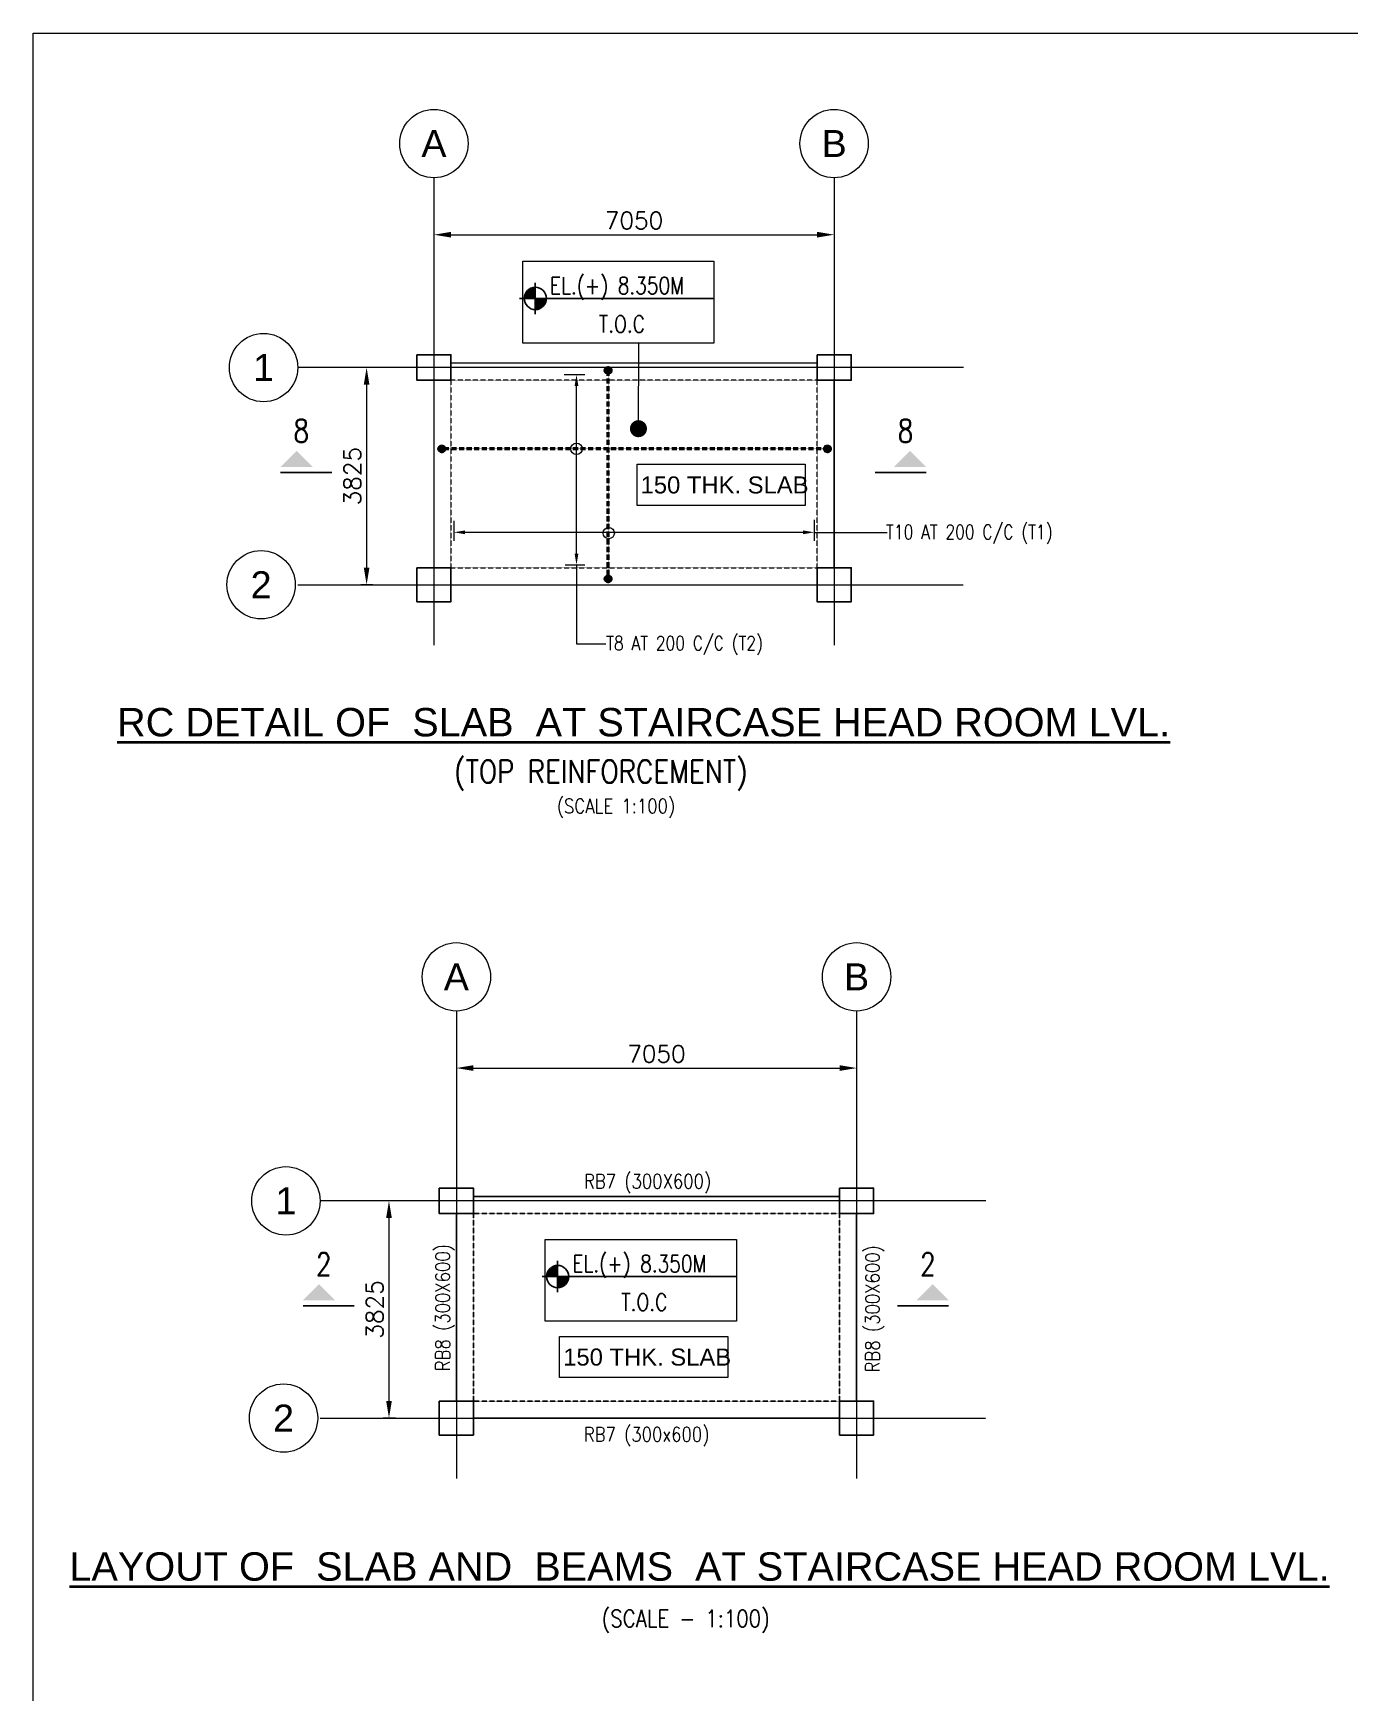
# Model space of a CAD drawing. Header units: millimetres. Extents: x 187381 to 885080, y 3378 to 168095.
# Drawn here: x 187381 to 210575, y 70701 to 99927 of the extents above; entities that cross this region are included whole.
import ezdxf
from ezdxf.enums import TextEntityAlignment as Align

# ---------------------------------------------------------------- set-up
doc = ezdxf.new("R2010")
doc.units = ezdxf.units.MM
doc.header["$LTSCALE"] = 15
doc.linetypes.add('CENTER2', pattern=[1.125, 0.75, -0.125, 0.125, -0.125])
doc.linetypes.add('HIDDEN', pattern=[0.375, 0.25, -0.125])
for name, color, linetype, lineweight in [('A-RM-TEXT', 4, 'Continuous', 0), ('S-ANNO-DIMS', 8, 'Continuous', 9), ('S-ANNO-TEXT-T300', 3, 'Continuous', 30), ('S-ANNO-TEXT-T400', 4, 'Continuous', 40), ('S-GRID-LINE', 1, 'CENTER2', 18), ('S-HID2', 8, 'HIDDEN', 20), ('S-PLAN-CON2', 1, 'Continuous', 20), ('S-REIN-BOTT', 4, 'Continuous', 50), ('S-REIN-TOPS', 4, 'HIDDEN', 50), ('S_DIM', 1, 'Continuous', 20), ('S_GRID CIRCLE', 1, 'Continuous', 20), ('S_GRID TEXT', 3, 'Continuous', 30), ('S_SOLID HATCH', 253, 'Continuous', 15)]:
    doc.layers.add(name, color=color, linetype=linetype, lineweight=lineweight)
for name, color, linetype in [('S-ANNO-SYMB', 3, 'Continuous'), ('S-ANNO-TEXT-T250', 3, 'Continuous'), ('S-BEAM', 4, 'Continuous'), ('S-CON2', 1, 'Continuous'), ('S-CON4', 4, 'Continuous'), ('S-HID3', 3, 'HIDDEN'), ('STSY', 2, 'Continuous')]:
    doc.layers.add(name, color=color, linetype=linetype)
doc.styles.add('ARIAL', font='arial.ttf')
doc.styles.add('Romans', font='romans.shx')
doc.styles.add('SC100-ST-300', font='sanss___.ttf', dxfattribs={"height": 275})
doc.styles.add('ST1', font='romans.shx', dxfattribs={"width": 0.8})
doc.dimstyles.new('MRF_100', dxfattribs={"dimscale": 100, "dimtxt": 3, "dimasz": 3, "dimexe": 1, "dimexo": 1, "dimgap": 1, "dimtad": 1, "dimdec": 0, "dimzin": 1, "dimdsep": 46, "dimtxsty": 'Romans', "dimcen": -3, "dimdle": 1, "dimclrd": 256, "dimclre": 256, "dimclrt": 3, "dimadec": 0, "dimazin": 0, "dimtfac": 1, "dimtdec": 0, "dimtofl": 0, "dimtmove": 0, "dimatfit": 3, "dimfxl": 1, "dimtvp": 2, "dimtolj": 1, "dimtzin": 0, "dimlwd": -1, "dimlwe": -1, "dimarcsym": 0})
doc.dimstyles.new('S-DIMS-100', dxfattribs={"dimscale": 100, "dimtxt": 2.5, "dimasz": 2, "dimexe": 1.5, "dimexo": 1.5, "dimgap": 1, "dimtad": 1, "dimdec": 0, "dimzin": 1, "dimdsep": 46, "dimtxsty": 'Romans', "dimblk": 'OBLIQUE', "dimcen": 2, "dimdle": 1, "dimclrd": 1, "dimclre": 1, "dimclrt": 3, "dimadec": 0, "dimazin": 0, "dimtfac": 1, "dimtdec": 0, "dimtix": 1, "dimtmove": 2, "dimatfit": 3, "dimfxl": 1, "dimtvp": 2, "dimtolj": 1, "dimtzin": 0, "dimarcsym": 0})

# ---------------------------------------------------------------- blocks, each defined once
blk = doc.blocks.new('S_GRID BUBBLE')
at = {"layer": 'S_GRID CIRCLE'}
blk.add_circle((0, 0), 0.237, dxfattribs=at)
at = {"layer": 'S_GRID TEXT', "style": 'ARIAL', "flags": 8}
blk.add_attdef('00', text='', height=0.188, dxfattribs=at).set_placement((0, 0), align=Align.MIDDLE_CENTER)
blk = doc.blocks.new('*D271')
at = {"layer": 'S_DIM', "transparency": 16777216}
for p, q in [((193761, 79365), (193549, 79365)), ((193649, 79065), (193649, 75840)), ((193761, 75540), (193549, 75540))]:
    blk.add_line(p, q, dxfattribs=at)
for points in [[(193599, 79065), (193699, 79065), (193649, 79365)], [(193599, 75840), (193699, 75840), (193649, 75540)]]:
    blk.add_solid(points, dxfattribs=at)
at = {"layer": 'S_DIM', "color": 3, "transparency": 16777216, "insert": (193399, 77452), "char_height": 300, "width": 302.8, "attachment_point": 5, "rotation": 90, "style": 'Romans'}
blk.add_mtext('\\A1;3825', dxfattribs=at)
blk = doc.blocks.new('*D272')
at = {"layer": 'S_DIM', "transparency": 16777216}
for p, q in [((194836, 81815), (194836, 81603)), ((195136, 81703), (201586, 81703)), ((201886, 81815), (201886, 81603))]:
    blk.add_line(p, q, dxfattribs=at)
for points in [[(195136, 81753), (195136, 81653), (194836, 81703)], [(201586, 81753), (201586, 81653), (201886, 81703)]]:
    blk.add_solid(points, dxfattribs=at)
at = {"layer": 'S_DIM', "color": 3, "transparency": 16777216, "insert": (198361, 81953), "char_height": 300, "width": 302.8, "attachment_point": 5, "style": 'Romans'}
blk.add_mtext('\\A1;7050', dxfattribs=at)
blk = doc.blocks.new('S$SOPT')
at = {"layer": 'STSY'}
for p, q in [((-0.09, 4.91), (-0.09, 6.91)), ((-0.09, -5.09), (-0.09, 4.91)), ((4.91, -0.09), (-0.09, 4.91)), ((-0.09, -0.09), (-0.09, 4.91)), ((4.48, -0.09), (-0.09, 4.48)), ((4.06, -0.09), (-0.09, 4.06)), ((3.63, -0.09), (-0.09, 3.63)), ((3.21, -0.09), (-0.09, 3.21)), ((2.79, -0.09), (-0.09, 2.79)), ((2.36, -0.09), (-0.09, 2.36)), ((1.94, -0.09), (-0.09, 1.94)), ((1.51, -0.09), (-0.09, 1.51)), ((1.09, -0.09), (-0.09, 1.09)), ((0.66, -0.09), (-0.09, 0.66)), ((0.24, -0.09), (-0.09, 0.24)), ((4.88, 0.36), (0.36, 4.88)), ((4.8, 0.86), (0.86, 4.8)), ((4.64, 1.45), (1.45, 4.64)), ((4.32, 2.19), (2.19, 4.32)), ((-5.09, -0.09), (-7.09, -0.09)), ((-5.09, -0.09), (-0.09, -5.09)), ((-5.09, -0.09), (4.91, -0.09)), ((-5.06, -0.55), (-0.55, -5.06)), ((-4.98, -1.05), (-1.05, -4.98)), ((-4.82, -1.63), (-1.63, -4.82)), ((-4.67, -0.09), (-0.09, -4.67)), ((-4.5, -2.38), (-2.38, -4.5)), ((-4.24, -0.09), (-0.09, -4.24)), ((-3.82, -0.09), (-0.09, -3.82)), ((-3.4, -0.09), (-0.09, -3.4)), ((-2.97, -0.09), (-0.09, -2.97)), ((-2.55, -0.09), (-0.09, -2.55)), ((-2.12, -0.09), (-0.09, -2.12)), ((-1.7, -0.09), (-0.09, -1.7)), ((-1.27, -0.09), (-0.09, -1.27)), ((-0.85, -0.09), (-0.09, -0.85)), ((-0.43, -0.09), (-0.09, -0.43)), ((-0.09, -0.09), (4.91, -0.09)), ((-0.09, -5.09), (-0.09, -7.09)), ((4.91, -0.09), (6.91, -0.09))]:
    blk.add_line(p, q, dxfattribs=at)
for centre, start, end in [((0, -0.19), 91.04766, 178.95234), ((-0.19, -0.19), 1.04766, 88.95234), ((0, 0), 181.04766, 268.95234), ((-0.19, 0), 271.04766, 358.95234)]:
    blk.add_arc(centre, 5.09, start, end, dxfattribs=at)
blk = doc.blocks.new('*D362')
at = {"layer": 'S_DIM', "transparency": 16777216}
for p, q in [((193367, 94039), (193155, 94039)), ((193255, 93739), (193255, 90514)), ((193367, 90214), (193155, 90214))]:
    blk.add_line(p, q, dxfattribs=at)
for points in [[(193205, 93739), (193305, 93739), (193255, 94039)], [(193205, 90514), (193305, 90514), (193255, 90214)]]:
    blk.add_solid(points, dxfattribs=at)
at = {"layer": 'S_DIM', "color": 3, "transparency": 16777216, "insert": (193005, 92126), "char_height": 300, "width": 302.8, "attachment_point": 5, "rotation": 90, "style": 'Romans'}
blk.add_mtext('\\A1;3825', dxfattribs=at)
blk = doc.blocks.new('*D363')
at = {"layer": 'S_DIM', "transparency": 16777216}
for p, q in [((194441, 96490), (194441, 96278)), ((201491, 96490), (201491, 96278)), ((194741, 96378), (201191, 96378))]:
    blk.add_line(p, q, dxfattribs=at)
for points in [[(194741, 96428), (194741, 96328), (194441, 96378)], [(201191, 96428), (201191, 96328), (201491, 96378)]]:
    blk.add_solid(points, dxfattribs=at)
at = {"layer": 'S_DIM', "color": 3, "transparency": 16777216, "insert": (197966, 96628), "char_height": 300, "width": 302.8, "attachment_point": 5, "style": 'Romans'}
blk.add_mtext('\\A1;7050', dxfattribs=at)
blk = doc.blocks.new('*D359')
at = {"layer": 'S-ANNO-DIMS', "color": 1, "lineweight": -2, "transparency": 16777216}
for p, q in [((-4379, 218), (-4379, -132)), ((-1029, 236), (-1029, -132))]:
    blk.add_line(p, q, dxfattribs=at)
at = {"layer": 'S-ANNO-DIMS', "lineweight": -2, "transparency": 16777216}
blk.add_line((-4179, 18), (-1229, 18), dxfattribs=at)
at = {"layer": 'S-ANNO-DIMS', "transparency": 16777216}
for points in [[(-4179, 51), (-4179, -16), (-4379, 18)], [(-1229, 51), (-1229, -16), (-1029, 18)]]:
    blk.add_solid(points, dxfattribs=at)
blk = doc.blocks.new('*U364')
at = {"layer": 'S_SOLID HATCH'}
h = blk.add_hatch(color=256, dxfattribs=at)
edge = h.paths.add_edge_path()
edge.add_arc((-7897, 0), 48.6, 0, 360)
h = blk.add_hatch(color=256, dxfattribs=at)
edge = h.paths.add_edge_path()
edge.add_arc((-4226, 0), 48.6, 0, 360)
at = {"layer": 'S-REIN-BOTT'}
for centre, radius in [((-7897, 0, 0), 50), ((-7897, 0, 0), 48.6), ((-4226, 0, 0), 50), ((-4226, 0, 0), 48.6)]:
    blk.add_circle(centre, radius, dxfattribs=at)
at = {"layer": 'S-REIN-TOPS'}
blk.add_line((-7897, 0), (-4226, 0), dxfattribs=at)
blk = doc.blocks.new('*U365')
at = {"layer": 'S_SOLID HATCH'}
h = blk.add_hatch(color=256, dxfattribs=at)
edge = h.paths.add_edge_path()
edge.add_arc((-1218, 0), 48.6, 0, 360)
h = blk.add_hatch(color=256, dxfattribs=at)
edge = h.paths.add_edge_path()
edge.add_arc((5574, 0), 48.6, 0, 360)
at = {"layer": 'S-REIN-BOTT'}
for centre, radius in [((-1218, 0, 0), 50), ((-1218, 0, 0), 48.6), ((5574, 0, 0), 50), ((5574, 0, 0), 48.6)]:
    blk.add_circle(centre, radius, dxfattribs=at)
at = {"layer": 'S-REIN-TOPS'}
blk.add_line((-1218, 0), (5574, 0), dxfattribs=at)
blk = doc.blocks.new('*D410')
at = {"layer": 'S-ANNO-DIMS', "color": 1, "lineweight": -2, "transparency": 16777216}
for p, q in [((-3896, 218), (-3896, -136)), ((2454, 232), (2454, -136))]:
    blk.add_line(p, q, dxfattribs=at)
at = {"layer": 'S-ANNO-DIMS', "lineweight": -2, "transparency": 16777216}
blk.add_line((-3696, 14), (2254, 14), dxfattribs=at)
at = {"layer": 'S-ANNO-DIMS', "transparency": 16777216}
for points in [[(-3696, 47), (-3696, -20), (-3896, 14)], [(2254, 47), (2254, -20), (2454, 14)]]:
    blk.add_solid(points, dxfattribs=at)
blk = doc.blocks.new('*U358')
at = {"layer": 'S-ANNO-DIMS', "color": 4, "ltscale": 0.5}
blk.add_circle((-2334.8, 17.7), 100, dxfattribs=at)
at = {"layer": 'S-ANNO-DIMS'}
dim = blk.add_linear_dim(base=(-1028.9, 17.7, 0), p1=(-4378.9, 367.8, 0), p2=(-1028.9, 386, 0), text=' ', dimstyle='S-DIMS-100', override={"dimsah": 1, "dimclrd": 256}, dxfattribs=at)
dim.commit()
dim.dimension.update_dxf_attribs({"geometry": '*D359', "text_midpoint": (-2703.9, 17.7, 0)})
blk = doc.blocks.new('*U409')
at = {"layer": 'S-ANNO-DIMS', "color": 4, "ltscale": 0.5}
blk.add_circle((-1167.4, 0.1), 100, dxfattribs=at)
at = {"layer": 'S-ANNO-DIMS'}
dim = blk.add_linear_dim(base=(2453.9, 13.8, 0), p1=(-3896.2, 367.8, 0), p2=(2453.9, 382.1, 0), text=' ', dimstyle='S-DIMS-100', override={"dimsah": 1, "dimclrd": 256}, dxfattribs=at)
dim.commit()
dim.dimension.update_dxf_attribs({"geometry": '*D410', "text_midpoint": (-721.1, 13.8, 0)})

msp = doc.modelspace()

# ---------------------------------------------------------------- linework, layer by layer
at = {"color": 2}
for p, q in [((191739.8, 92188.8, 0), (192639.8, 92188.8, 0)), ((203112, 92188.8, 0), (202212, 92188.8, 0)), ((192134.5, 77514.4, 0), (193034.5, 77514.4, 0)), ((203506.7, 77514.4, 0), (202606.7, 77514.4, 0))]:
    msp.add_line(p, q, dxfattribs=at)
for points in [[(191739.8, 92288.8, 0), (192022.6, 92571.7, 0), (192305.4, 92288.8, 0)], [(203112, 92288.8, 0), (202829.2, 92571.7, 0), (202546.3, 92288.8, 0)], [(192134.5, 77614.4, 0), (192417.3, 77897.3, 0), (192700.2, 77614.4, 0)], [(203506.7, 77614.4, 0), (203223.9, 77897.3, 0), (202941.1, 77614.4, 0)]]:
    msp.add_solid(points, dxfattribs=at)
at = {"layer": 'S-ANNO-DIMS'}
msp.add_line((201141, 91132.5, -63.3), (202425, 91132.5, -63.3), dxfattribs=at)
msp.add_lwpolyline([(196952.2, 90564), (196952.2, 89173), (197466.8, 89173)], dxfattribs=at)
at = {"layer": 'S-ANNO-SYMB'}
for p, q in [((196461.8, 95255.7), (199369.2, 95255.7)), ((196856.5, 78031.7), (199763.9, 78031.7))]:
    msp.add_line(p, q, dxfattribs=at)
at = {"layer": 'S-BEAM'}
for p, q in [((201585.5, 79439.6), (195135.5, 79439.6)), ((194835.5, 79139.6), (194835.5, 75839.6)), ((201885.5, 75839.6), (201885.5, 79139.6)), ((195135.5, 75539.6), (201585.5, 75539.6))]:
    msp.add_line(p, q, dxfattribs=at)
at = {"layer": 'S-CON2'}
for points in [[(194140.8, 94264), (194740.8, 94264), (194740.8, 93814), (194140.8, 93814)], [(201190.8, 94264), (201790.8, 94264), (201790.8, 93814), (201190.8, 93814)], [(194140.8, 90514), (194740.8, 90514), (194740.8, 89914), (194140.8, 89914)], [(201190.8, 90514), (201790.8, 90514), (201790.8, 89914), (201190.8, 89914)]]:
    msp.add_lwpolyline(points, close=True, dxfattribs=at)
at = {"layer": 'S-CON4'}
for points in [[(194535.5, 79589.6), (195135.5, 79589.6), (195135.5, 79139.6), (194535.5, 79139.6)], [(201585.5, 79589.6), (202185.5, 79589.6), (202185.5, 79139.6), (201585.5, 79139.6)], [(194535.5, 75839.6), (195135.5, 75839.6), (195135.5, 75239.6), (194535.5, 75239.6)], [(201585.5, 75839.6), (202185.5, 75839.6), (202185.5, 75239.6), (201585.5, 75239.6)]]:
    msp.add_lwpolyline(points, close=True, dxfattribs=at)
at = {"layer": 'S-GRID-LINE'}
for p, q in [((194440.8, 97380.5), (194440.8, 89146.2)), ((201490.8, 97380.5), (201490.8, 89146.2)), ((203766.6, 94039), (192042.3, 94039)), ((192042.3, 90214), (203766.6, 90214)), ((194835.5, 82706.1), (194835.5, 74471.9)), ((201885.5, 82706.1), (201885.5, 74471.9)), ((204161.4, 79364.6), (192437, 79364.6)), ((192437, 75539.6), (204161.4, 75539.6))]:
    msp.add_line(p, q, dxfattribs=at)
at = {"layer": 'S-HID2'}
for p, q in [((194740.8, 93814), (194740.8, 90514)), ((201190.8, 93814), (194740.8, 93814)), ((201190.8, 90514), (201190.8, 93814)), ((194740.8, 90514), (201190.8, 90514))]:
    msp.add_line(p, q, dxfattribs=at)
at = {"layer": 'S-HID3'}
for p, q in [((195135.5, 79139.6), (195135.5, 75839.6)), ((201585.5, 79139.6), (195135.5, 79139.6)), ((201585.5, 75839.6), (201585.5, 79139.6)), ((195135.5, 75839.6), (201585.5, 75839.6))]:
    msp.add_line(p, q, dxfattribs=at)
at = {"layer": 'S-PLAN-CON2'}
for p, q in [((201190.8, 94114), (194740.8, 94114)), ((194440.8, 93814), (194440.8, 90514)), ((201490.8, 90514), (201490.8, 93814)), ((194740.8, 90214), (201190.8, 90214))]:
    msp.add_line(p, q, dxfattribs=at)
for points in [[(187381.4, 99926.7), (223033.1, 99926.7), (223033.1, 41475.7), (187381.4, 41475.7)], [(196006.9, 95910.6), (199373.1, 95910.6), (199373.1, 94468.3), (196006.9, 94468.3)], [(198018.5, 92335.8), (200980.5, 92335.8), (200980.5, 91609.4), (198018.5, 91609.4)], [(196401.6, 78686.6), (199767.8, 78686.6), (199767.8, 77244.2), (196401.6, 77244.2)], [(196655.3, 76977.8), (199617.3, 76977.8), (199617.3, 76251.4), (196655.3, 76251.4)]]:
    msp.add_lwpolyline(points, close=True, dxfattribs=at)

# ---------------------------------------------------------------- block references
at = {"layer": 'S-ANNO-DIMS'}
for name, p, rotation in [('*U358', (196969.9, 94942.9, 0), 90), ('*U364', (197509.6, 98215.1, 349284.2), 90), ('*U365', (200153.8, 92606.6, 349284.2), 180)]:
    msp.add_blockref(name, p, dxfattribs=dict(at, rotation=rotation))
msp.add_blockref('*U409', (198687, 91123.6, -63.3), dxfattribs=at)
at = {"layer": 'S-ANNO-SYMB', "xscale": 39.375, "yscale": 39.375, "zscale": 39.375, "rotation": 270}
for p in [(196229.2, 95252.1), (196623.9, 78028)]:
    msp.add_blockref('S$SOPT', p, dxfattribs=at)
at = {"layer": 'S-CON4'}
ref = msp.add_blockref('S_GRID BUBBLE', (194440.8, 97983.8), dxfattribs=dict(at, xscale=2540, yscale=2540, zscale=2540))
ref.add_attrib('00', 'A', dxfattribs={"layer": 'S_GRID TEXT', "height": 475, "style": 'ARIAL'}).set_placement((194440.8, 97983.8), align=Align.MIDDLE_CENTER)
ref = msp.add_blockref('S_GRID BUBBLE', (201490.8, 97983.8), dxfattribs=dict(at, xscale=2540, yscale=2540, zscale=2540))
ref.add_attrib('00', 'B', dxfattribs={"layer": 'S_GRID TEXT', "height": 475, "style": 'ARIAL'}).set_placement((201490.8, 97983.8), align=Align.MIDDLE_CENTER)
ref = msp.add_blockref('S_GRID BUBBLE', (191439.1, 94039), dxfattribs=dict(at, xscale=2540, yscale=2540, zscale=2540))
ref.add_attrib('00', '1', dxfattribs={"layer": 'S_GRID TEXT', "height": 475, "style": 'ARIAL'}).set_placement((191439.1, 94039), align=Align.MIDDLE_CENTER)
ref = msp.add_blockref('S_GRID BUBBLE', (191396.4, 90214), dxfattribs=dict(at, xscale=2540, yscale=2540, zscale=2540))
ref.add_attrib('00', '2', dxfattribs={"layer": 'S_GRID TEXT', "height": 475, "style": 'ARIAL'}).set_placement((191396.4, 90214), align=Align.MIDDLE_CENTER)
ref = msp.add_blockref('S_GRID BUBBLE', (194835.5, 83309.4), dxfattribs=dict(at, xscale=2540, yscale=2540, zscale=2540))
ref.add_attrib('00', 'A', dxfattribs={"layer": 'S_GRID TEXT', "height": 475, "style": 'ARIAL'}).set_placement((194835.5, 83309.4), align=Align.MIDDLE_CENTER)
ref = msp.add_blockref('S_GRID BUBBLE', (201885.5, 83309.4), dxfattribs=dict(at, xscale=2540, yscale=2540, zscale=2540))
ref.add_attrib('00', 'B', dxfattribs={"layer": 'S_GRID TEXT', "height": 475, "style": 'ARIAL'}).set_placement((201885.5, 83309.4), align=Align.MIDDLE_CENTER)
ref = msp.add_blockref('S_GRID BUBBLE', (191833.8, 79364.6), dxfattribs=dict(at, xscale=2540, yscale=2540, zscale=2540))
ref.add_attrib('00', '1', dxfattribs={"layer": 'S_GRID TEXT', "height": 475, "style": 'ARIAL'}).set_placement((191833.8, 79364.6), align=Align.MIDDLE_CENTER)
ref = msp.add_blockref('S_GRID BUBBLE', (191791.1, 75539.6), dxfattribs=dict(at, xscale=2540, yscale=2540, zscale=2540))
ref.add_attrib('00', '2', dxfattribs={"layer": 'S_GRID TEXT', "height": 475, "style": 'ARIAL'}).set_placement((191791.1, 75539.6), align=Align.MIDDLE_CENTER)

# ---------------------------------------------------------------- texts
at = {"color": 2, "style": 'Romans', "width": 0.8}
for s, p in [('8', (192104.9, 92923, 0)), ('8', (202746.9, 92923, 0)), ('2', (192499.6, 78248.6, 0)), ('2', (203141.6, 78248.6, 0))]:
    msp.add_text(s, height=400, dxfattribs=at).set_placement(p, align=Align.MIDDLE)
at = {"layer": 'A-RM-TEXT', "char_height": 300, "width": 6106.031, "attachment_point": 1, "style": 'SC100-ST-300'}
for insert in [(198081.4, 92121.6, -27212.8), (196718.2, 76763.6, -27212.8)]:
    msp.add_mtext('150 THK. SLAB', dxfattribs=dict(at, insert=insert))
at = {"layer": 'S-ANNO-TEXT-T250', "style": 'Romans'}
for s, height, width, p in [('T10 AT 200 C/C (T1)', 250, 0.8, (202404.8, 91018.1, -63.3)), ('T8 AT 200 C/C (T2)', 250, 0.8, (197474.7, 89060.3, -63.3)), ('(TOP REINFORCEMENT)', 400, 0.85, (194795.5, 86723.7)), ('(SCALE 1:100)', 250, 0.85, (196604.9, 86192.4)), ('(SCALE - 1:100)', 300, 0.85, (197395.3, 71859.9))]:
    msp.add_text(s, height=height, dxfattribs=dict(at, width=width)).set_placement(p)
at = {"layer": 'S-ANNO-TEXT-T250', "style": 'Romans', "width": 0.85}
for s, p in [('RB7 (300X600)', (198204.2, 79709.7)), ('RB7 (300x600)', (198186.5, 75252.4, 25790))]:
    msp.add_text(s, height=250, dxfattribs=at).set_placement(p, align=Align.MIDDLE_CENTER)
for p in [(194595.3, 77484.2), (202165.3, 77464.5, -349284.2)]:
    msp.add_text('RB8 (300X600)', height=250, rotation=90, dxfattribs=at).set_placement(p, align=Align.MIDDLE_CENTER)
at = {"layer": 'S-ANNO-TEXT-T300', "style": 'ST1', "width": 0.8}
for s, p in [('EL.(+) 8.350M', (196484.5, 95332.4)), ('T.O.C', (197346, 94654.6)), ('EL.(+) 8.350M', (196879.2, 78108.4)), ('T.O.C', (197740.8, 77430.5))]:
    msp.add_text(s, height=300, dxfattribs=at).set_placement(p)
at = {"layer": 'S-ANNO-TEXT-T400', "style": 'ARIAL'}
for s, p in [('%%URC DETAIL OF  SLAB  AT STAIRCASE HEAD ROOM LVL.', (198134.2, 87793.7)), ('%%ULAYOUT OF  SLAB AND  BEAMS  AT STAIRCASE HEAD ROOM LVL.', (199118.6, 72925.6))]:
    msp.add_text(s, height=500, dxfattribs=at).set_placement(p, align=Align.MIDDLE_CENTER)

# ---------------------------------------------------------------- dimensions: what is measured, and where the dimension line sits
at = {"layer": 'S_DIM'}
for base, p1, p2, picture, middle in [((201490.8, 96377.7), (194440.8, 96589.8), (201490.8, 96589.8), '*D363', (197965.8, 96627.7)), ((201885.5, 81703.3), (194835.5, 81915.5), (201885.5, 81915.5), '*D272', (198360.5, 81953.3))]:
    dim = msp.add_linear_dim(base=base, p1=p1, p2=p2, dimstyle='MRF_100', dxfattribs=at)
    dim.commit()
    dim.dimension.update_dxf_attribs({"geometry": picture, "text_midpoint": middle})
for base, p1, p2, picture, middle in [((193254.5, 90214), (193466.7, 94039), (193466.7, 90214), '*D362', (193004.5, 92126.5)), ((193649.2, 75539.6), (193861.4, 79364.6), (193861.4, 75539.6), '*D271', (193399.2, 77452.1))]:
    dim = msp.add_linear_dim(base=base, p1=p1, p2=p2, angle=90, dimstyle='MRF_100', dxfattribs=at)
    dim.commit()
    dim.dimension.update_dxf_attribs({"geometry": picture, "text_midpoint": middle})

# ---------------------------------------------------------------- leaders
msp.add_leader([(198043.4, 92962.2), (198048.7, 94468.3)], dimstyle='MRF_100', override={"dimtad": 0, "dimldrblk": 'Dot'}, dxfattribs=at)

doc.saveas('drawing.dxf')
